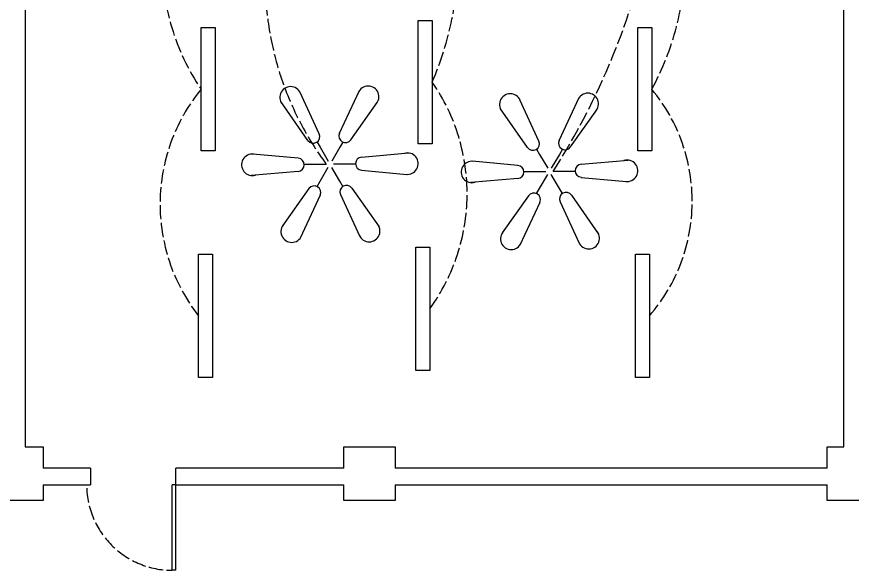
# Model space of a CAD drawing. Header units: centimetres. Extents: x 5373 to 12554, y -7923 to 4675.
# Drawn here: x 7051 to 7751, y -4955 to -4491 of the extents above; entities that cross this region are included whole.
import ezdxf

# ---------------------------------------------------------------- set-up
doc = ezdxf.new("R2010")
doc.units = ezdxf.units.CM
doc.linetypes.add('ACAD_ISO02W100', pattern=[15, 12, -3])
doc.linetypes.add('HIDDEN', pattern=[0.375, 0.25, -0.125])
for name, color, linetype in [('ELCETRICAN HIDDEN', 130, 'HIDDEN'), ('Electrical', 50, 'Continuous'), ('ELECTRICAL HIDDEN FAN', 210, 'HIDDEN')]:
    doc.layers.add(name, color=color, linetype=linetype)

# ---------------------------------------------------------------- blocks, each defined once
blk = doc.blocks.new('*U73')
at = {"layer": 'Electrical', "linetype": 'Continuous'}
for p, q in [((-11.98, 5.48), (27.55, 8.94)), ((-22, -0.5), (-35.5, -0.5)), ((-16.98, -0.5), (-22, -0.5)), ((-12.01, -5.48), (26, -8.99)), ((-11.5, -5.5), (-11.5, -5.5))]:
    blk.add_line(p, q, dxfattribs=at)
for centre, radius, start, end in [((26.5, 0), 9, 262.6286, 106.71207), ((-11.5, 0), 5.5, 95.00112, 264.72438)]:
    blk.add_arc(centre, radius, start, end, dxfattribs=at)
blk = doc.blocks.new('*U74')
at = {"layer": 'Electrical', "color": 0, "linetype": 'ByBlock', "lineweight": -2, "transparency": 16777216}
for p, rotation in [((-1234.18, 469.6), 119.9999999999999), ((-1195.68, 470.09), 59.99999999999997), ((-1253, 436), 180), ((-1233.32, 402.91), 239.9999999999999), ((-1194.82, 403.41), 300)]:
    blk.add_blockref('*U73', p, dxfattribs=dict(at, rotation=rotation))
blk.add_blockref('*U73', (-1176, 437), dxfattribs=at)
blk = doc.blocks.new('*U75')
at = {"layer": 'Electrical', "linetype": 'Continuous'}
for p, q in [((-11.98, 5.48), (27.55, 8.94)), ((-22, -0.5), (-35.5, -0.5)), ((-16.98, -0.5), (-22, -0.5)), ((-12.01, -5.48), (26, -8.99)), ((-11.5, -5.5), (-11.5, -5.5))]:
    blk.add_line(p, q, dxfattribs=at)
for centre, radius, start, end in [((26.5, 0), 9, 262.6286, 106.71207), ((-11.5, 0), 5.5, 95.00112, 264.72438)]:
    blk.add_arc(centre, radius, start, end, dxfattribs=at)
blk = doc.blocks.new('*U76')
at = {"layer": 'Electrical', "color": 0, "linetype": 'ByBlock', "lineweight": -2, "transparency": 16777216}
for p, rotation in [((-1234.18, 469.6), 119.9999999999999), ((-1195.68, 470.09), 59.99999999999997), ((-1253, 436), 180), ((-1233.32, 402.91), 239.9999999999999), ((-1194.82, 403.41), 300)]:
    blk.add_blockref('*U75', p, dxfattribs=dict(at, rotation=rotation))
blk.add_blockref('*U75', (-1176, 437), dxfattribs=at)

msp = doc.modelspace()

# ---------------------------------------------------------------- linework, layer by layer
for p, q in [((7057.91, -4203), (7057.91, -4851.91)), ((7744.11, -4851.91), (7744.11, -4203)), ((7112.77, -4869.91), (7073, -4869.91)), ((7325, -4869.91), (7184.27, -4869.91)), ((7730, -4869.91), (7368, -4869.91)), ((7073, -4883.91), (7112.77, -4883.91)), ((7181.27, -4955.41), (7181.27, -4883.91)), ((7184.27, -4883.91), (7181.27, -4883.91)), ((7184.27, -4883.91), (7325, -4883.91)), ((7184.27, -4955.41), (7184.27, -4883.91)), ((7368, -4883.91), (7730, -4883.91))]:
    msp.add_line(p, q)
at = {"linetype": 'Continuous'}
for p, q in [((7112.77, -4869.91), (7112.77, -4883.91)), ((7184.27, -4883.91), (7184.27, -4869.91)), ((7184.27, -4955.41), (7181.27, -4955.41))]:
    msp.add_line(p, q, dxfattribs=at)
at = {"linetype": 'ACAD_ISO02W100'}
msp.add_arc((7181.27, -4883.61), 71.79, 182.39489, 270, dxfattribs=at)
at = {"layer": 'Defpoints', "linetype": 'Continuous'}
for points in [[(7057.91, -4851.91), (7073, -4851.91), (7073, -4869.91)], [(7325, -4869.91), (7325, -4851.91), (7368, -4851.91), (7368, -4869.91)], [(7730, -4869.91), (7730, -4851.91), (7744.11, -4851.91)], [(7073, -4883.91), (7073, -4896.91), (7030, -4896.91), (7030, -4883.91)], [(7368, -4883.91), (7368, -4896.91), (7325, -4896.91), (7325, -4883.91)], [(7773, -4883.91), (7773, -4896.91), (7730, -4896.91), (7730, -4883.91)]]:
    msp.add_lwpolyline(points, dxfattribs=at)
at = {"layer": 'ELCETRICAN HIDDEN', "linetype": 'ACAD_ISO02W100'}
for centre, radius, start, end in [((7149.65, -4438.96), 271.53, 336.73529, 23.26471), ((7364.81, -4444.96), 192.15, 146.0706, 213.9294), ((7387.82, -4444.96), 222.79, 331.22342, 28.77658), ((7263.97, -4639.8), 164.38, 324.08905, 34.70477), ((7323.11, -4648.46), 152.07, 140.73281, 218.061), ((7470.18, -4646.03), 146.81, 319.0711, 39.72272)]:
    msp.add_arc(centre, radius, start, end, dxfattribs=at)
at = {"layer": 'Electrical', "linetype": 'Continuous'}
for points in [[(7399.1, -4494.48), (7399.1, -4597.94), (7387.38, -4597.94), (7387.38, -4494.48)], [(7217.1, -4500.48), (7217.1, -4603.94), (7205.38, -4603.94), (7205.38, -4500.48)], [(7583.1, -4500.48), (7583.1, -4603.94), (7571.38, -4603.94), (7571.38, -4500.48)], [(7215.1, -4690.48), (7215.1, -4793.94), (7203.38, -4793.94), (7203.38, -4690.48)], [(7397.1, -4684.48), (7397.1, -4787.94), (7385.38, -4787.94), (7385.38, -4684.48)], [(7581.1, -4690.48), (7581.1, -4793.94), (7569.38, -4793.94), (7569.38, -4690.48)]]:
    msp.add_lwpolyline(points, close=True, dxfattribs=at)
at = {"layer": 'ELECTRICAL HIDDEN FAN', "linetype": 'ACAD_ISO02W100'}
for centre, radius, start, end in [((7518.61, -4460.25), 259.47, 74.69538, 216.62582), ((7001.37, -4301.09), 592.77, 327.3326, 8.84123)]:
    msp.add_arc(centre, radius, start, end, dxfattribs=at)

# ---------------------------------------------------------------- block references
at = {"layer": 'Electrical', "linetype": 'Continuous', "rotation": 180}
for name, p in [('*U76', (6098.88, -4178.54)), ('*U74', (6282.88, -4184.54))]:
    msp.add_blockref(name, p, dxfattribs=at)

doc.saveas('drawing.dxf')
